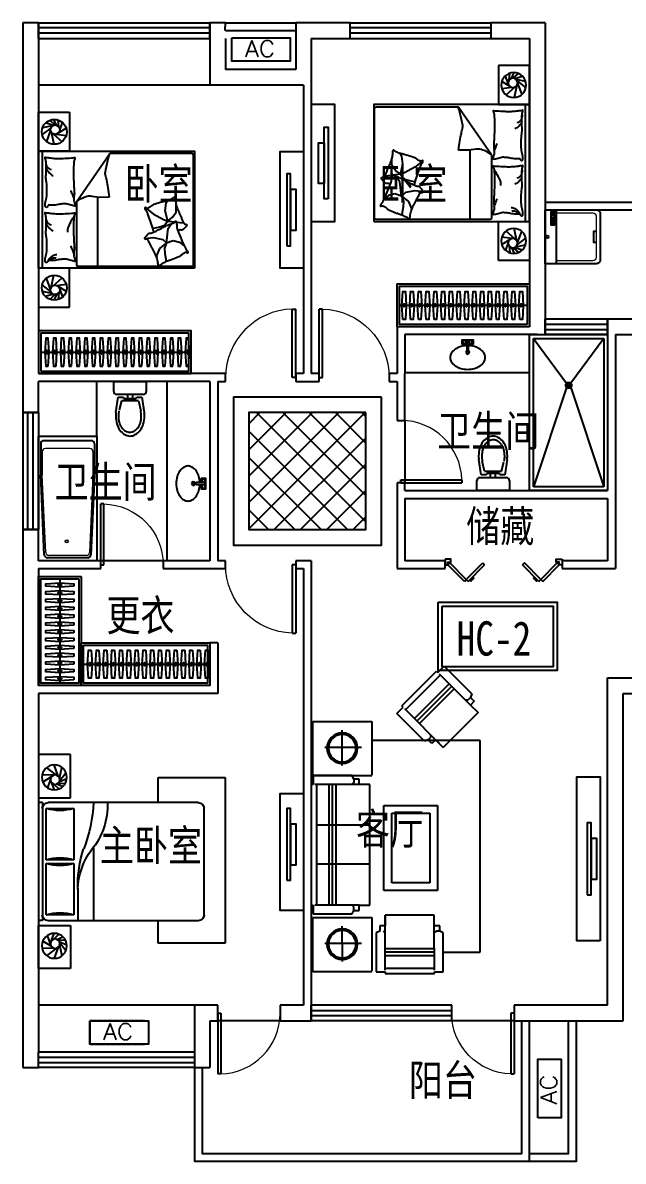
# Model space of a CAD drawing. Extents: x 4718159 to 4750259, y -1162956 to -1143856.
# Drawn here: x 4718159 to 4725859, y -1158456 to -1143856 of the extents above; entities that cross this region are included whole.
import ezdxf

# ---------------------------------------------------------------- set-up
doc = ezdxf.new("R2010")
doc.units = 0
doc.header["$MEASUREMENT"] = 0
doc.linetypes.add('DASH', pattern=[0.35, 0.25, -0.1])
doc.layers.get('0').update_dxf_attribs({"linetype": 'CONTINUOUS'})
for name, color, linetype in [('0-栏杆', 165, 'CONTINUOUS'), ('BALCONY', 153, 'CONTINUOUS'), ('BATH', 8, 'CONTINUOUS'), ('F', 8, 'CONTINUOUS'), ('FUR', 8, 'CONTINUOUS'), ('K_EQUIPMENT', 89, 'CONTINUOUS'), ('text', 75, 'CONTINUOUS'), ('TOTHER', 145, 'CONTINUOUS'), ('WALL', 2, 'CONTINUOUS'), ('wc', 8, 'CONTINUOUS'), ('WINDOW', 4, 'CONTINUOUS'), ('家具', 8, 'CONTINUOUS')]:
    doc.layers.add(name, color=color, linetype=linetype)
doc.layers.add('area', color=6, linetype='CONTINUOUS', plot=False)
doc.layers.get('area').off()
doc.styles.add('HZ', font='txt', dxfattribs={"bigfont": 'hztxt'})
doc.styles.add('黑体', font='simhei.ttf')

# ---------------------------------------------------------------- blocks, each defined once
blk = doc.blocks.new('A$C451C0F04')
at = {"layer": 'F'}
for p, q in [((462, 3942, 0), (108, 3588, 0)), ((542, 3862, 0), (462, 3942, 0)), ((526, 3846, 0), (124, 3444, 0)), ((956, 3384, 0), (510, 3830, 0)), ((558, 3878, 0), (542, 3862, 0)), ((1004, 3432, 0), (558, 3878, 0)), ((333, 3653, 0), (779, 3207, 0)), ((365, 3685, 0), (811, 3239, 0)), ((397, 3717, 0), (843, 3271, 0)), ((124, 3540, 0), (75, 3492, 0)), ((108, 3588, 0), (124, 3540, 0)), ((124, 3540, 0), (156, 3508, 0)), ((156, 3508, 0), (188, 3508, 0)), ((124, 3444, 0), (27, 3347, 0)), ((75, 3492, 0), (124, 3444, 0)), ((972, 3400, 0), (473, 2901, 0)), ((988, 3416, 0), (1004, 3432, 0)), ((1068, 3335, 0), (988, 3416, 0)), ((27, 3347, 0), (473, 2901, 0)), ((714, 2982, 0), (1068, 3335, 0)), ((2145, 3234, 0), (1391, 3234, 0)), ((1391, 3234, 0), (1391, 2546, 0)), ((2145, 2535, 0), (2145, 3234, 0)), ((1768, 2669, 0), (1768, 3121, 0)), ((0, 273, 0), (1, 2989, 0)), ((1, 2989, 0), (1391, 2988, 0)), ((473, 2901, 0), (569, 2998, 0)), ((569, 2998, 0), (618, 2949, 0)), ((618, 2949, 0), (666, 2998, 0)), ((634, 3030, 0), (634, 3062, 0)), ((666, 2998, 0), (634, 3030, 0)), ((666, 2998, 0), (714, 2982, 0)), ((1522, 2900, 0), (1993, 2900, 0)), ((1391, 2535, 0), (2145, 2535, 0)), ((1551, 2494, 0), (1619, 2494, 0)), ((1551, 2426, 0), (1551, 2494, 0)), ((1619, 2494, 0), (1642, 2540, 0)), ((1619, 2494, 0), (1619, 2449, 0)), ((1642, 2540, 0), (2142, 2539, 0)), ((2142, 2539, 0), (2142, 2426, 0)), ((1414, 2426, 0), (1551, 2426, 0)), ((1414, 879, 0), (1414, 2426, 0)), ((1551, 2426, 0), (1642, 2426, 0)), ((1619, 2449, 0), (1642, 2426, 0)), ((1642, 2426, 0), (2120, 2426, 0)), ((1846, 879, 0), (1847, 2426, 0)), ((1892, 879, 0), (1892, 2426, 0)), ((1937, 879, 0), (1938, 2426, 0)), ((2097, 2426, 0), (2097, 879, 0)), ((2142, 2426, 0), (2165, 2426, 0)), ((2165, 2426, 0), (2165, 879, 0)), ((546, 2157, 0), (545, 1064, 0)), ((1234, 2157, 0), (546, 2157, 0)), ((1134, 2057, 0), (646, 2057, 0)), ((646, 2057, 0), (646, 1164, 0)), ((1133, 1164, 0), (1134, 2057, 0)), ((1233, 1064, 0), (1234, 2157, 0)), ((1414, 1903, 0), (2097, 1902, 0)), ((1414, 1402, 0), (2097, 1402, 0)), ((545, 1064, 0), (1233, 1064, 0)), ((646, 1164, 0), (1133, 1164, 0)), ((1551, 879, 0), (1414, 879, 0)), ((1551, 811, 0), (1551, 879, 0)), ((1551, 879, 0), (1642, 879, 0)), ((1619, 856, 0), (1642, 879, 0)), ((1642, 879, 0), (2119, 879, 0)), ((2142, 879, 0), (2142, 765, 0)), ((2165, 879, 0), (2142, 879, 0)), ((588, 751, 0), (1218, 751, 0)), ((588, 614, 0), (588, 751, 0)), ((1218, 751, 0), (1218, 614, 0)), ((1218, 46, 0), (1218, 751, 0)), ((1619, 811, 0), (1551, 811, 0)), ((1619, 811, 0), (1619, 856, 0)), ((1642, 765, 0), (1619, 811, 0)), ((2142, 765, 0), (1642, 765, 0)), ((519, 614, 0), (588, 614, 0)), ((519, 546, 0), (519, 614, 0)), ((587, 46, 0), (588, 614, 0)), ((1218, 614, 0), (1286, 614, 0)), ((1286, 614, 0), (1286, 546, 0)), ((2144, 721, 0), (1391, 721, 0)), ((1391, 721, 0), (1391, 33, 0)), ((1767, 156, 0), (1768, 608, 0)), ((2144, 23, 0), (2144, 721, 0)), ((474, 523, 0), (519, 546, 0)), ((474, 23, 0), (474, 523, 0)), ((519, 546, 0), (565, 546, 0)), ((565, 546, 0), (588, 523, 0)), ((1243, 546, 0), (1220, 523, 0)), ((1286, 546, 0), (1332, 523, 0)), ((1332, 523, 0), (1332, 23, 0)), ((588, 319, 0), (1218, 319, 0)), ((1521, 388, 0), (1992, 388, 0)), ((474, 273, 0), (0, 273, 0)), ((588, 273, 0), (1218, 273, 0)), ((588, 228, 0), (1218, 228, 0)), ((587, 23, 0), (474, 23, 0)), ((587, 0, 0), (587, 23, 0)), ((1218, 0, 0), (587, 0, 0)), ((1218, 68, 0), (587, 68, 0)), ((1218, 23, 0), (1218, 0, 0)), ((1332, 23, 0), (1218, 23, 0)), ((1391, 23, 0), (2144, 23, 0))]:
    blk.add_line(p, q, dxfattribs=at)
for centre, radius in [((1768, 2890, 0), 196), ((1768, 2890, 0), 176), ((1768, 377, 0), 196), ((1768, 377, 0), 176)]:
    blk.add_circle(centre, radius, dxfattribs=at)
blk = doc.blocks.new('A$C0A1D271E')
at = {"layer": '家具', "color": 252}
for p, q in [((56, 202), (27, 398)), ((100, 250), (71, 377)), ((316, 250), (348, 364)), ((389, 400), (359, 202)), ((40, 168), (378, 168)), ((123, 202), (56, 202)), ((100, 250), (316, 250)), ((128, 220), (123, 202)), ((290, 220), (128, 220)), ((175, 168), (175, 220)), ((242, 168), (242, 220)), ((297, 202), (290, 220)), ((359, 202), (297, 202)), ((0, 0), (0, 128)), ((418, 0), (0, 0)), ((418, 128), (418, 0))]:
    blk.add_line(p, q, dxfattribs=at)
for centre, radius, start, end in [((293, 469), 266, 143.8717, 163.0538), ((287, 464), 221, 144.9339, 163.7883), ((241, 507), 201, 119.5446, 143.8717), ((241, 497), 164, 120.5452, 144.9339), ((208, 565), 135, 89.7075, 119.5446), ((211, 547), 105, 90, 120.5452), ((208, 565), 135, 59.8705, 89.7075), ((211, 547), 105, 59.4548, 90), ((181, 497), 164, 35.0661, 59.4548), ((175, 508), 201, 35.5434, 59.8705), ((134, 464), 221, 16.2117, 35.0661), ((123, 470), 266, 16.3613, 35.5434), ((375, 444), 352, 163.0538, 179.7075), ((375, 444), 352, 179.7075, 187.4876), ((362, 443), 298, 163.7883, 180), ((362, 443), 298, 180, 192.7964), ((60, 443), 298, 0, 16.2117), ((60, 443), 298, 347.2036, 0), ((40, 446), 352, 359.7075, 16.3613), ((40, 446), 352, 352.2311, 359.7075), ((40, 128), 40, 90, 180), ((378, 128), 40, 0, 90)]:
    blk.add_arc(centre, radius, start, end, dxfattribs=at)
blk = doc.blocks.new('A$C79890BC7')
at = {"color": 252}
for points in [[(2140, 718159), (2091, 718159), (2091, 719080), (2140, 719080)], [(2091, 718359), (2018, 718359), (2018, 718880), (2091, 718880)]]:
    blk.add_lwpolyline(points, close=True, dxfattribs=at)
blk = doc.blocks.new('A$C6AB5504A')
at = {"layer": 'F'}
for p, q in [((1985, 2744), (2397, 2744)), ((1985, 2191), (1985, 2744)), ((2397, 2744), (2397, 2191)), ((2124, 2411), (2044, 2511)), ((2126, 2439), (2095, 2579)), ((2142, 2467), (2193, 2612)), ((2163, 2480), (2291, 2578)), ((2198, 2481), (2349, 2484)), ((862, 2449), (0, 2449)), ((0, 2449), (0, 325)), ((862, 2129), (862, 2449)), ((2130, 2396), (2033, 2436)), ((2143, 2379), (2052, 2375)), ((2159, 2368), (2084, 2334)), ((2198, 2365), (2133, 2304)), ((2233, 2390), (2196, 2292)), ((2232, 2458), (2340, 2390)), ((2243, 2428), (2281, 2319)), ((2397, 2191), (1985, 2191)), ((273, 690), (273, 2053)), ((348, 2129), (2271, 2129)), ((2296, 2053), (1943, 2053)), ((1943, 2053), (1943, 1397)), ((2296, 1397), (2296, 2053)), ((2346, 2129), (2397, 2129)), ((2346, 2129), (2346, 615)), ((2397, 2129), (2397, 615)), ((1690, 1549), (1690, 615)), ((1943, 1397), (2296, 1397)), ((2296, 1347), (1943, 1347)), ((1943, 1347), (1943, 690)), ((2296, 690), (2296, 1347)), ((1892, 1031), (1892, 615)), ((2271, 615), (348, 615)), ((862, 325), (862, 615)), ((1943, 690), (2296, 690)), ((2346, 615), (2397, 615)), ((2397, 553), (1985, 553)), ((1985, 553), (1985, 0)), ((2198, 378), (2133, 440)), ((2233, 354), (2196, 452)), ((2397, 0), (2397, 553)), ((0, 325), (862, 325)), ((2130, 348), (2033, 307)), ((2124, 333), (2044, 232)), ((2143, 365), (2052, 368)), ((2159, 375), (2084, 409)), ((2126, 305), (2095, 165)), ((2232, 286), (2340, 354)), ((2243, 316), (2281, 425)), ((2142, 276), (2193, 132)), ((2163, 264), (2291, 166)), ((2198, 262), (2349, 259)), ((1985, 0), (2397, 0))]:
    blk.add_line(p, q, dxfattribs=at)
for centre, radius in [((2192, 2452), 160), ((2183, 2423), 60), ((2192, 292), 160), ((2183, 320), 60)]:
    blk.add_circle(centre, radius, dxfattribs=at)
for centre, radius, start, end in [((348, 2053), 75.7, 90, 180), ((2403, 2091), 892, 177.5673, 219.5461), ((3545, 2214), 1857, 182.616, 201.4069), ((2119, 2659), 631, 253.7398, 286.2602), ((2271, 2053), 75.7, 0, 90), ((965, 977), 928, 2.5398, 36.0403), ((309, 1052), 1584, 359.2582, 17.8034), ((2119, 791), 631, 73.7398, 106.2602), ((2119, 1952), 631, 253.7398, 286.2602), ((348, 690), 75.7, 180, 270), ((2119, 85), 631, 73.7398, 106.2602), ((2271, 690), 75.7, 270, 0)]:
    blk.add_arc(centre, radius, start, end, dxfattribs=at)
blk = doc.blocks.new('*U28')
blk.add_line((-970, -275), (620, -275))
for points in [[(-1000, 0), (650, 0), (650, -550), (-1000, -550)], [(-970, -30), (620, -30), (620, -520), (-970, -520)]]:
    blk.add_lwpolyline(points, close=True)
at = {"elevation": 0}
for points in [[(-874, -95), (-862, -275), (-874, -455), (-906, -455), (-918, -275), (-906, -95)], [(-774, -95), (-762, -275), (-774, -455), (-806, -455), (-818, -275), (-806, -95)], [(-674, -95), (-662, -275), (-674, -455), (-706, -455), (-718, -275), (-706, -95)], [(-574, -95), (-562, -275), (-574, -455), (-606, -455), (-618, -275), (-606, -95)], [(-474, -95), (-462, -275), (-474, -455), (-506, -455), (-518, -275), (-506, -95)], [(-374, -95), (-362, -275), (-374, -455), (-406, -455), (-418, -275), (-406, -95)], [(-274, -95), (-262, -275), (-274, -455), (-306, -455), (-318, -275), (-306, -95)], [(-174, -95), (-162, -275), (-174, -455), (-206, -455), (-218, -275), (-206, -95)], [(-74, -95), (-62, -275), (-74, -455), (-106, -455), (-118, -275), (-106, -95)], [(26, -95), (38, -275), (26, -455), (-6, -455), (-18, -275), (-6, -95)], [(126, -95), (138, -275), (126, -455), (94, -455), (82, -275), (94, -95)], [(226, -95), (238, -275), (226, -455), (194, -455), (182, -275), (194, -95)], [(326, -95), (338, -275), (326, -455), (294, -455), (282, -275), (294, -95)], [(426, -95), (438, -275), (426, -455), (394, -455), (382, -275), (394, -95)], [(526, -95), (538, -275), (526, -455), (494, -455), (482, -275), (494, -95)], [(626, -95), (638, -275), (626, -455), (594, -455), (582, -275), (594, -95)]]:
    blk.add_lwpolyline(points, close=True, dxfattribs=at)
at = {"ltscale": 15, "elevation": 0}
for points in [[(-894, -255), (-886, -255), (-886, -295), (-894, -295)], [(-794, -255), (-786, -255), (-786, -295), (-794, -295)], [(-694, -255), (-686, -255), (-686, -295), (-694, -295)], [(-594, -255), (-586, -255), (-586, -295), (-594, -295)], [(-494, -255), (-486, -255), (-486, -295), (-494, -295)], [(-394, -255), (-386, -255), (-386, -295), (-394, -295)], [(-294, -255), (-286, -255), (-286, -295), (-294, -295)], [(-194, -255), (-186, -255), (-186, -295), (-194, -295)], [(-94, -255), (-86, -255), (-86, -295), (-94, -295)], [(6, -255), (14, -255), (14, -295), (6, -295)], [(106, -255), (114, -255), (114, -295), (106, -295)], [(206, -255), (214, -255), (214, -295), (206, -295)], [(306, -255), (314, -255), (314, -295), (306, -295)], [(406, -255), (414, -255), (414, -295), (406, -295)], [(506, -255), (514, -255), (514, -295), (506, -295)], [(606, -255), (614, -255), (614, -295), (606, -295)]]:
    blk.add_lwpolyline(points, close=True, dxfattribs=at)
blk = doc.blocks.new('*U29')
blk.add_line((-970, -275), (370, -275))
for points in [[(-1000, 0), (400, 0), (400, -550), (-1000, -550)], [(-970, -30), (370, -30), (370, -520), (-970, -520)]]:
    blk.add_lwpolyline(points, close=True)
at = {"elevation": 0}
for points in [[(-874, -95), (-862, -275), (-874, -455), (-906, -455), (-918, -275), (-906, -95)], [(-774, -95), (-762, -275), (-774, -455), (-806, -455), (-818, -275), (-806, -95)], [(-674, -95), (-662, -275), (-674, -455), (-706, -455), (-718, -275), (-706, -95)], [(-574, -95), (-562, -275), (-574, -455), (-606, -455), (-618, -275), (-606, -95)], [(-474, -95), (-462, -275), (-474, -455), (-506, -455), (-518, -275), (-506, -95)], [(-374, -95), (-362, -275), (-374, -455), (-406, -455), (-418, -275), (-406, -95)], [(-274, -95), (-262, -275), (-274, -455), (-306, -455), (-318, -275), (-306, -95)], [(-174, -95), (-162, -275), (-174, -455), (-206, -455), (-218, -275), (-206, -95)], [(-74, -95), (-62, -275), (-74, -455), (-106, -455), (-118, -275), (-106, -95)], [(26, -95), (38, -275), (26, -455), (-6, -455), (-18, -275), (-6, -95)], [(126, -95), (138, -275), (126, -455), (94, -455), (82, -275), (94, -95)], [(226, -95), (238, -275), (226, -455), (194, -455), (182, -275), (194, -95)], [(326, -95), (338, -275), (326, -455), (294, -455), (282, -275), (294, -95)]]:
    blk.add_lwpolyline(points, close=True, dxfattribs=at)
at = {"ltscale": 15, "elevation": 0}
for points in [[(-894, -255), (-886, -255), (-886, -295), (-894, -295)], [(-794, -255), (-786, -255), (-786, -295), (-794, -295)], [(-694, -255), (-686, -255), (-686, -295), (-694, -295)], [(-594, -255), (-586, -255), (-586, -295), (-594, -295)], [(-494, -255), (-486, -255), (-486, -295), (-494, -295)], [(-394, -255), (-386, -255), (-386, -295), (-394, -295)], [(-294, -255), (-286, -255), (-286, -295), (-294, -295)], [(-194, -255), (-186, -255), (-186, -295), (-194, -295)], [(-94, -255), (-86, -255), (-86, -295), (-94, -295)], [(6, -255), (14, -255), (14, -295), (6, -295)], [(106, -255), (114, -255), (114, -295), (106, -295)], [(206, -255), (214, -255), (214, -295), (206, -295)], [(306, -255), (314, -255), (314, -295), (306, -295)]]:
    blk.add_lwpolyline(points, close=True, dxfattribs=at)
blk = doc.blocks.new('A$C6BB233E2')
at = {"layer": 'TOTHER', "color": 252}
blk.add_lwpolyline([(237, 304, -0.059092), (314, 292, -0.080492), (384, 259, -0.107066), (434, 207, -0.138385), (450, 152, -0.138385), (434, 97, -0.107066), (384, 45, -0.080492), (314, 12, -0.068315), (225, 0, -0.068315), (136, 12, -0.080492), (66, 45, -0.107066), (15, 97, -0.138385), (0, 152, -0.138385), (15, 207, -0.107066), (66, 259, -0.080492), (136, 292, -0.059092), (213, 304, -0.059092)], format="xyb", dxfattribs=at)
blk.add_lwpolyline([(237, 323), (295, 323), (295, 378), (154, 378), (154, 323), (213, 323)], dxfattribs=at)
blk.add_lwpolyline([(237, 356), (237, 265, -0.075451), (236, 259, -0.085787), (234, 254, -0.106069), (229, 250, -0.126813), (225, 249, -0.126813), (220, 250, -0.106069), (216, 254, -0.085787), (214, 259, -0.075451), (213, 265), (213, 356, -0.075451), (214, 363, -0.085787), (216, 368, -0.106069), (220, 371, -0.126813), (225, 373, -0.126813), (229, 371, -0.106069), (234, 368, -0.085787), (236, 363, -0.075451)], format="xyb", close=True, dxfattribs=at)
for centre, radius in [((187, 351), 21.7), ((263, 351), 21.7), ((225, 220), 23.7), ((225, 220), 16)]:
    blk.add_circle(centre, radius, dxfattribs=at)
blk = doc.blocks.new('66666')
at = {"layer": 'FUR'}
for p, q in [((-313037, -721735), (-313037, -721235)), ((-313037, -721235), (-312637, -721235)), ((-312637, -721235), (-312637, -721735)), ((-312845, -721403), (-312945, -721372)), ((-312824, -721398), (-312892, -721337)), ((-312805, -721400), (-312840, -721326)), ((-312773, -721423), (-312783, -721334)), ((-312762, -721465), (-312727, -721366)), ((-312875, -721433), (-312989, -721521)), ((-312859, -721411), (-312985, -721436)), ((-312881, -721465), (-312935, -721609)), ((-312874, -721488), (-312838, -721646)), ((-312847, -721512), (-312734, -721612)), ((-312807, -721516), (-312680, -721533)), ((-312779, -721500), (-312679, -721441)), ((-312637, -721735), (-313037, -721735)), ((-312985, -723235), (-312985, -721735)), ((-312548, -722382), (-312121, -721764)), ((-311069, -721764), (-312121, -721764)), ((-311049, -723190), (-311049, -721784)), ((-312548, -722382), (-312548, -723190)), ((-312276, -723190), (-312276, -722320)), ((-311410, -722501), (-311397, -722399)), ((-311397, -722399), (-311377, -722363)), ((-311669, -722458), (-311565, -722537)), ((-311565, -722537), (-311434, -722612)), ((-311379, -722630), (-311410, -722501)), ((-311316, -722581), (-311268, -722515)), ((-311268, -722515), (-311268, -722422)), ((-311420, -722687), (-311478, -722707)), ((-311434, -722612), (-311379, -722630)), ((-311379, -722630), (-311420, -722687)), ((-311379, -722630), (-311316, -722581)), ((-311379, -722630), (-311285, -722642)), ((-311373, -722725), (-311337, -722676)), ((-311337, -722676), (-311328, -722663)), ((-311270, -722644), (-311175, -722655)), ((-311669, -722854), (-311566, -722841)), ((-311478, -722707), (-311567, -722727)), ((-311566, -722841), (-311443, -722866)), ((-311392, -722911), (-311373, -722725)), ((-311485, -722980), (-311523, -723075)), ((-311392, -722911), (-311485, -722980)), ((-311443, -722866), (-311392, -722911)), ((-311392, -722911), (-311419, -722978)), ((-311419, -722978), (-311416, -723047)), ((-311392, -722911), (-311309, -722880)), ((-311309, -722880), (-311227, -722901)), ((-311227, -722901), (-311164, -722954)), ((-311523, -723075), (-311519, -723099)), ((-311416, -723047), (-311399, -723145)), ((-312638, -723235), (-313037, -723235)), ((-312637, -723235), (-313037, -723235)), ((-313037, -723235), (-313037, -723735)), ((-312637, -723735), (-312637, -723235)), ((-312528, -723210), (-311069, -723210)), ((-311399, -723145), (-311392, -723148)), ((-312881, -723505), (-312935, -723362)), ((-312874, -723483), (-312838, -723325)), ((-312847, -723459), (-312734, -723359)), ((-312875, -723537), (-312989, -723450)), ((-312859, -723560), (-312985, -723535)), ((-312845, -723568), (-312945, -723599)), ((-312824, -723573), (-312892, -723634)), ((-312805, -723570), (-312840, -723645)), ((-312807, -723455), (-312680, -723438)), ((-312773, -723548), (-312783, -723637)), ((-312779, -723471), (-312679, -723530)), ((-312762, -723506), (-312727, -723605)), ((-313037, -723735), (-312637, -723735))]:
    blk.add_line(p, q, dxfattribs=at)
blk.add_lwpolyline([(-311037, -723235), (-313037, -723235), (-313037, -721735), (-311037, -721735)], close=True, dxfattribs=at)
for points in [[(-312910, -722425, -0.263368), (-312929, -722453, -0.494818), (-312948, -722444, -0.049225), (-312949, -722426, -0.036831), (-312948, -722403, -0.031893), (-312940, -722365, 0.035782), (-312933, -722331, 0.032941), (-312927, -722241, 0.026564), (-312933, -722130, 0.017905), (-312938, -722092, -0.033397), (-312940, -722072, -0.03204), (-312939, -722035, 0.018442), (-312936, -721971, 0.010837), (-312937, -721906, 0.014624), (-312940, -721858, 0.111249), (-312947, -721836, -0.153708), (-312951, -721819, -0.076444), (-312950, -721811, -0.215512), (-312948, -721809, -0.585858), (-312945, -721812, 0.363489), (-312942, -721817, 0.191716), (-312931, -721817, -0.129675), (-312914, -721815, -0.01735), (-312897, -721818, 0.019326), (-312882, -721821, 0.018818), (-312814, -721827, 0.021828), (-312754, -721828, 0.006204), (-312721, -721827, 0.001963), (-312614, -721821, 0.028341), (-312578, -721816, -0.117014), (-312569, -721817, -0.36606), (-312568, -721818, -0.03973), (-312570, -721832, -0.048309), (-312576, -721846, 0.062981), (-312580, -721856, 0.04058), (-312583, -721880, 0.014345), (-312585, -721946, 0.005484), (-312585, -722072, 0.007153), (-312582, -722168, 0.008762), (-312579, -722211, -0.008153), (-312576, -722256, -0.06251), (-312581, -722313, 0.078669), (-312583, -722359, 0.047825), (-312578, -722381, -0.034494), (-312570, -722412, -0.023571), (-312567, -722437, -0.510228), (-312569, -722438), (-312599, -722431), (-312681, -722410, 0.073041), (-312701, -722408, 0.023305), (-312762, -722414, 0.018299), (-312785, -722418, -0.01097), (-312823, -722425, -0.042281), (-312857, -722428, -0.027201), (-312910, -722425)], [(-312125, -722321, 0.007867), (-312143, -722204, 0.009508), (-312161, -722107, 0.006616), (-312175, -722042, -0.023828), (-312179, -722024, -0.080713), (-312178, -722005, -0.009591), (-312146, -721853, -0.013133), (-312138, -721819, -0.007859), (-312121, -721764)], [(-312942, -721869, 0.088153), (-312938, -721904, 0.088153), (-312923, -721935, 0.077547), (-312902, -721957, 0.077547), (-312874, -721971)], [(-312936, -721951, 0.027842), (-312926, -721975, 0.048685), (-312918, -721988, 0.023666), (-312893, -722016, 0.031223), (-312873, -722035, 0.046801), (-312865, -722040, 0.023191), (-312848, -722048)], [(-312583, -722335, 0.009729), (-312592, -722308, 0.009729), (-312602, -722281, 0.007971), (-312611, -722259, 0.007971), (-312621, -722237)], [(-312548, -722382, -0.085272), (-312438, -722319, -0.124044), (-312351, -722309), (-312255, -722323), (-312125, -722321)], [(-311556, -722772, 0.025626), (-311559, -722760, 0.0108), (-311601, -722631, 0.00456), (-311632, -722543, 0.01125), (-311646, -722508, 0.069394), (-311657, -722489, -0.079756), (-311666, -722473, -0.106399), (-311669, -722458, -0.328642), (-311665, -722454, -0.299547), (-311659, -722456, 0.189917), (-311650, -722462, 0.033518), (-311640, -722463, 0.075627), (-311635, -722462, 0.053489), (-311627, -722459, 0.017838), (-311605, -722447, 0.038394), (-311581, -722430, -0.059529), (-311565, -722420, -0.035943), (-311539, -722409, -0.011245), (-311452, -722384, -0.006203), (-311413, -722373, 0.010783), (-311390, -722367, 0.019485), (-311377, -722363, 0.005062), (-311326, -722343, 0.101392), (-311301, -722326, -0.223768), (-311288, -722321, -0.25558), (-311283, -722325, -0.081563), (-311278, -722340, -0.071805), (-311278, -722357, 0.069985), (-311278, -722375, 0.03546), (-311265, -722434, 0.029432), (-311240, -722503, 0.001554), (-311226, -722537, -0.00152), (-311211, -722571, -0.004735), (-311196, -722606, 0.00382), (-311178, -722650, 0.296001), (-311146, -722672, -0.649774), (-311137, -722693, -0.02319), (-311142, -722698, 0.0288), (-311145, -722701, 0.005727), (-311151, -722708, -0.004358), (-311159, -722717, -0.027528), (-311176, -722734, -0.046214), (-311187, -722742, -0.194121), (-311204, -722745, 0.133719), (-311228, -722746, 0.005779), (-311250, -722754, 0.008882)], [(-312910, -723134, -0.263368), (-312929, -723162, -0.494818), (-312948, -723153, -0.049225), (-312949, -723136, -0.036831), (-312948, -723112, -0.031893), (-312940, -723074, 0.035782), (-312933, -723040, 0.032941), (-312927, -722950, 0.026564), (-312933, -722839, 0.017905), (-312938, -722802, -0.033397), (-312940, -722781, -0.03204), (-312939, -722744, 0.018442), (-312936, -722680, 0.010837), (-312937, -722615, 0.014624), (-312940, -722567, 0.111249), (-312947, -722545, -0.153708), (-312951, -722528, -0.076444), (-312950, -722520, -0.215512), (-312948, -722519, -0.585858), (-312945, -722521, 0.363489), (-312942, -722526, 0.191716), (-312931, -722526, -0.129675), (-312914, -722524, -0.01735), (-312897, -722527, 0.019326), (-312882, -722530, 0.018818), (-312814, -722536, 0.021828), (-312754, -722537, 0.006204), (-312721, -722536, 0.001963), (-312614, -722530, 0.028341), (-312578, -722526, -0.117014), (-312569, -722526, -0.36606), (-312568, -722527, -0.03973), (-312570, -722541, -0.048309), (-312576, -722555, 0.062981), (-312580, -722565, 0.04058), (-312583, -722589, 0.014345), (-312585, -722656, 0.005484), (-312585, -722781, 0.007153), (-312582, -722877, 0.008762), (-312579, -722920, -0.008153), (-312576, -722965, -0.06251), (-312581, -723023, 0.078669), (-312583, -723068, 0.047825), (-312578, -723091, -0.034494), (-312570, -723121, -0.023571), (-312567, -723147, -0.510228), (-312569, -723148), (-312599, -723140), (-312681, -723119, 0.073041), (-312701, -723118, 0.023305), (-312762, -723123, 0.018299), (-312785, -723127, -0.01097), (-312823, -723135, -0.042281), (-312857, -723138, -0.027201), (-312910, -723135)], [(-312942, -722579, 0.088153), (-312938, -722613, 0.088153), (-312923, -722644, 0.077547), (-312902, -722666, 0.077547), (-312874, -722680)], [(-312936, -722661, 0.027842), (-312926, -722684, 0.048685), (-312918, -722697, 0.023666), (-312893, -722725, 0.031223), (-312873, -722744, 0.046801), (-312865, -722749, 0.023191), (-312848, -722757)], [(-312582, -722575, 0.016108), (-312608, -722614, 0.024599), (-312623, -722641, 0.009477), (-312646, -722690, 0.015937), (-312659, -722719, 0.072521), (-312662, -722736, 0.033339), (-312662, -722772)], [(-312583, -723044, 0.009729), (-312592, -723017, 0.009729), (-312602, -722990, 0.007971), (-312611, -722968, 0.007971), (-312621, -722947)], [(-312910, -723135, -0.077379), (-312885, -723100, -0.077379), (-312850, -723074, -0.047525), (-312825, -723064, -0.047525), (-312799, -723059)], [(-312894, -723136, -0.05369), (-312881, -723122, -0.070312), (-312869, -723114, -0.015448), (-312860, -723110, -0.013244), (-312850, -723106, -0.082127), (-312832, -723103, -0.064164), (-312809, -723106)]]:
    blk.add_lwpolyline(points, format="xyb", dxfattribs=at)
blk.add_lwpolyline([(-311454, -723177, 0.101392), (-311478, -723196, -0.223768), (-311491, -723202, -0.25558), (-311496, -723199, -0.081563), (-311502, -723184, -0.071805), (-311503, -723167, 0.069985), (-311505, -723149, 0.03546), (-311522, -723091, 0.029432), (-311552, -723024, 0.001554), (-311569, -722992, -0.00152), (-311586, -722959, -0.004735), (-311604, -722925, 0.00382), (-311625, -722883, 0.296001), (-311659, -722863, -0.649774), (-311669, -722843, -0.02319), (-311665, -722838, 0.0288), (-311662, -722834, 0.005727), (-311657, -722827, -0.004358), (-311650, -722818, -0.027528), (-311634, -722799, -0.046214), (-311623, -722790, -0.194121), (-311607, -722786, 0.133719), (-311583, -722783, 0.011505), (-311541, -722764, 0.008882), (-311487, -722738, 0.012426), (-311419, -722701, -0.033612), (-311393, -722688), (-311336, -722665), (-311293, -722647, 0.224341), (-311280, -722633, -0.722772), (-311271, -722633, -0.103513), (-311270, -722636, 0.053465), (-311270, -722644, 0.030109), (-311265, -722667, -0.031436), (-311261, -722689, -0.05324), (-311261, -722704, 0.05518), (-311260, -722719, 0.056271), (-311254, -722744, 0.0108), (-311202, -722870, 0.00456), (-311164, -722954, 0.01125), (-311148, -722988, 0.069394), (-311135, -723006, -0.079756), (-311125, -723022, -0.106399), (-311121, -723037, -0.328642), (-311125, -723041, -0.299547), (-311131, -723039, 0.189917), (-311140, -723034, 0.033518), (-311151, -723034, 0.075627), (-311155, -723035, 0.053489), (-311163, -723038, 0.017838), (-311184, -723052, 0.038394), (-311207, -723071, -0.059529), (-311222, -723083, -0.035943), (-311247, -723095, -0.011245), (-311331, -723127, -0.006203), (-311370, -723141, 0.010783), (-311392, -723148, 0.019485), (-311405, -723154, 0.005062)], format="xyb", close=True, dxfattribs=at)
for centre, radius in [((-312833, -721486), 160), ((-312822, -721458), 60), ((-312833, -723485), 160), ((-312822, -723513), 60)]:
    blk.add_circle(centre, radius, dxfattribs=at)
for centre, start, end in [((-311069, -721784), 0, 90), ((-312528, -723190), 180, 270), ((-312296, -723190), 270, 0), ((-311069, -723190), 270, 0)]:
    blk.add_arc(centre, 20, start, end, dxfattribs=at)
at = {"layer": 'FUR', "oblique": -180, "text_generation_flag": 4, "width": 0.8, "flags": 9}
for tag, p in [('XSIZE', (-312833, -721486)), ('YSIZE', (-312833, -721486)), ('XSIZE', (-312833, -723485)), ('YSIZE', (-312833, -723485))]:
    blk.add_attdef(tag, p, '', height=0.5, rotation=180, dxfattribs=at)
blk = doc.blocks.new('*U30')
blk.add_line((-970, -275), (670, -275))
for points in [[(-1000, 0), (700, 0), (700, -550), (-1000, -550)], [(-970, -30), (670, -30), (670, -520), (-970, -520)]]:
    blk.add_lwpolyline(points, close=True)
at = {"elevation": 0}
for points in [[(-874, -95), (-862, -275), (-874, -455), (-906, -455), (-918, -275), (-906, -95)], [(-774, -95), (-762, -275), (-774, -455), (-806, -455), (-818, -275), (-806, -95)], [(-674, -95), (-662, -275), (-674, -455), (-706, -455), (-718, -275), (-706, -95)], [(-574, -95), (-562, -275), (-574, -455), (-606, -455), (-618, -275), (-606, -95)], [(-474, -95), (-462, -275), (-474, -455), (-506, -455), (-518, -275), (-506, -95)], [(-374, -95), (-362, -275), (-374, -455), (-406, -455), (-418, -275), (-406, -95)], [(-274, -95), (-262, -275), (-274, -455), (-306, -455), (-318, -275), (-306, -95)], [(-174, -95), (-162, -275), (-174, -455), (-206, -455), (-218, -275), (-206, -95)], [(-74, -95), (-62, -275), (-74, -455), (-106, -455), (-118, -275), (-106, -95)], [(26, -95), (38, -275), (26, -455), (-6, -455), (-18, -275), (-6, -95)], [(126, -95), (138, -275), (126, -455), (94, -455), (82, -275), (94, -95)], [(226, -95), (238, -275), (226, -455), (194, -455), (182, -275), (194, -95)], [(326, -95), (338, -275), (326, -455), (294, -455), (282, -275), (294, -95)], [(426, -95), (438, -275), (426, -455), (394, -455), (382, -275), (394, -95)], [(526, -95), (538, -275), (526, -455), (494, -455), (482, -275), (494, -95)], [(626, -95), (638, -275), (626, -455), (594, -455), (582, -275), (594, -95)]]:
    blk.add_lwpolyline(points, close=True, dxfattribs=at)
at = {"ltscale": 15, "elevation": 0}
for points in [[(-894, -255), (-886, -255), (-886, -295), (-894, -295)], [(-794, -255), (-786, -255), (-786, -295), (-794, -295)], [(-694, -255), (-686, -255), (-686, -295), (-694, -295)], [(-594, -255), (-586, -255), (-586, -295), (-594, -295)], [(-494, -255), (-486, -255), (-486, -295), (-494, -295)], [(-394, -255), (-386, -255), (-386, -295), (-394, -295)], [(-294, -255), (-286, -255), (-286, -295), (-294, -295)], [(-194, -255), (-186, -255), (-186, -295), (-194, -295)], [(-94, -255), (-86, -255), (-86, -295), (-94, -295)], [(6, -255), (14, -255), (14, -295), (6, -295)], [(106, -255), (114, -255), (114, -295), (106, -295)], [(206, -255), (214, -255), (214, -295), (206, -295)], [(306, -255), (314, -255), (314, -295), (306, -295)], [(406, -255), (414, -255), (414, -295), (406, -295)], [(506, -255), (514, -255), (514, -295), (506, -295)], [(606, -255), (614, -255), (614, -295), (606, -295)]]:
    blk.add_lwpolyline(points, close=True, dxfattribs=at)
blk = doc.blocks.new('*U31')
blk.add_line((-970, -275), (931, -275))
for points in [[(-1000, 0), (961, 0), (961, -550), (-1000, -550)], [(-970, -30), (931, -30), (931, -520), (-970, -520)]]:
    blk.add_lwpolyline(points, close=True)
at = {"elevation": 0}
for points in [[(-874, -95), (-862, -275), (-874, -455), (-906, -455), (-918, -275), (-906, -95)], [(-774, -95), (-762, -275), (-774, -455), (-806, -455), (-818, -275), (-806, -95)], [(-674, -95), (-662, -275), (-674, -455), (-706, -455), (-718, -275), (-706, -95)], [(-574, -95), (-562, -275), (-574, -455), (-606, -455), (-618, -275), (-606, -95)], [(-474, -95), (-462, -275), (-474, -455), (-506, -455), (-518, -275), (-506, -95)], [(-374, -95), (-362, -275), (-374, -455), (-406, -455), (-418, -275), (-406, -95)], [(-274, -95), (-262, -275), (-274, -455), (-306, -455), (-318, -275), (-306, -95)], [(-174, -95), (-162, -275), (-174, -455), (-206, -455), (-218, -275), (-206, -95)], [(-74, -95), (-62, -275), (-74, -455), (-106, -455), (-118, -275), (-106, -95)], [(26, -95), (38, -275), (26, -455), (-6, -455), (-18, -275), (-6, -95)], [(126, -95), (138, -275), (126, -455), (94, -455), (82, -275), (94, -95)], [(226, -95), (238, -275), (226, -455), (194, -455), (182, -275), (194, -95)], [(326, -95), (338, -275), (326, -455), (294, -455), (282, -275), (294, -95)], [(426, -95), (438, -275), (426, -455), (394, -455), (382, -275), (394, -95)], [(526, -95), (538, -275), (526, -455), (494, -455), (482, -275), (494, -95)], [(626, -95), (638, -275), (626, -455), (594, -455), (582, -275), (594, -95)], [(726, -95), (738, -275), (726, -455), (694, -455), (682, -275), (694, -95)], [(826, -95), (838, -275), (826, -455), (794, -455), (782, -275), (794, -95)], [(926, -95), (938, -275), (926, -455), (894, -455), (882, -275), (894, -95)]]:
    blk.add_lwpolyline(points, close=True, dxfattribs=at)
at = {"ltscale": 15, "elevation": 0}
for points in [[(-894, -255), (-886, -255), (-886, -295), (-894, -295)], [(-794, -255), (-786, -255), (-786, -295), (-794, -295)], [(-694, -255), (-686, -255), (-686, -295), (-694, -295)], [(-594, -255), (-586, -255), (-586, -295), (-594, -295)], [(-494, -255), (-486, -255), (-486, -295), (-494, -295)], [(-394, -255), (-386, -255), (-386, -295), (-394, -295)], [(-294, -255), (-286, -255), (-286, -295), (-294, -295)], [(-194, -255), (-186, -255), (-186, -295), (-194, -295)], [(-94, -255), (-86, -255), (-86, -295), (-94, -295)], [(6, -255), (14, -255), (14, -295), (6, -295)], [(106, -255), (114, -255), (114, -295), (106, -295)], [(206, -255), (214, -255), (214, -295), (206, -295)], [(306, -255), (314, -255), (314, -295), (306, -295)], [(406, -255), (414, -255), (414, -295), (406, -295)], [(506, -255), (514, -255), (514, -295), (506, -295)], [(606, -255), (614, -255), (614, -295), (606, -295)], [(706, -255), (714, -255), (714, -295), (706, -295)], [(806, -255), (814, -255), (814, -295), (806, -295)], [(906, -255), (914, -255), (914, -295), (906, -295)]]:
    blk.add_lwpolyline(points, close=True, dxfattribs=at)
blk = doc.blocks.new('$plan$00001623')
at = {"layer": 'FUR', "linetype": 'Continuous'}
blk.add_line((-341, -145), (342, -145), dxfattribs=at)
at = {"layer": 'FUR'}
blk.add_lwpolyline([(295, -706), (-295, -706, -0.414214), (-345, -656), (-345, 0), (345, 0), (345, -656, -0.414214)], format="xyb", close=True, dxfattribs=at)
at = {"layer": 'FUR', "lineweight": 13}
blk.add_lwpolyline([(307, -145), (307, -611, -0.414214), (267, -651), (-267, -651, -0.414214), (-307, -611), (-307, -145)], format="xyb", dxfattribs=at)
at = {"layer": 'FUR'}
for points in [[(323, -72), (152, -72), (152, -120), (323, -120)], [(163, -86), (177, -86), (177, -99), (163, -99)], [(189, -86), (202, -86), (202, -99), (189, -99)], [(213, -86), (227, -86), (227, -99), (213, -99)], [(239, -86), (253, -86), (253, -99), (239, -99)], [(281, -110), (309, -110), (309, -80), (281, -80)]]:
    blk.add_lwpolyline(points, close=True, dxfattribs=at)
blk.add_lwpolyline([(-71, -651), (-71, -623), (0, -623), (71, -623), (71, -651)], dxfattribs=at)
blk.add_circle((0, -25), 16, dxfattribs=at)
blk = doc.blocks.new('KTJ')
blk.add_lwpolyline([(-274, 148), (476, 148), (476, -152), (-274, -152)], close=True)
at = {"style": 'HZ', "width": 1.1}
blk.add_text('AC', height=210, dxfattribs=at).set_placement((-104, -95))
blk = doc.blocks.new('$DorLib2D$00000001')
for p, q in [((0.45, 0.975), (0.5, 0.975)), ((0.45, 0), (0.45, 0.975)), ((0.5, 0), (0.5, 0.975)), ((0.5, 0), (0.45, 0))]:
    blk.add_line(p, q)
at = {"lineweight": 13}
blk.add_arc((0.475, 0), 0.975, 91.4693, 180, dxfattribs=at)
blk = doc.blocks.new('$DorLib2D$00000034')
for p, q in [((-0.3348, 0.1427), (-0.475, 0)), ((-0.3182, 0.1263), (-0.4584, -0.0164)), ((-0.3348, 0.1427), (-0.3182, 0.1263)), ((-0.3015, 0.1427), (-0.3182, 0.1263)), ((-0.3182, 0.1263), (-0.178, -0.0164)), ((-0.3015, 0.1427), (-0.1614, 0)), ((0.3015, 0.1427), (0.1614, 0)), ((0.3182, 0.1263), (0.178, -0.0164)), ((0.3015, 0.1427), (0.3182, 0.1263)), ((0.3348, 0.1427), (0.3182, 0.1263)), ((0.3182, 0.1263), (0.4584, -0.0164)), ((0.3348, 0.1427), (0.475, 0)), ((-0.5, -0.048), (-0.5, 0)), ((-0.4584, -0.0164), (-0.475, 0)), ((-0.178, -0.0164), (-0.1614, 0)), ((0.178, -0.0164), (0.1614, 0)), ((0.4584, -0.0164), (0.475, 0)), ((0.5, -0.048), (0.5, 0))]:
    blk.add_line(p, q)
for points in [[(-0.2899, 0.1308), (-0.2804, 0.1401), (-0.255, 0.1143), (-0.2645, 0.1049)], [(-0.2866, 0.1275), (-0.2804, 0.1335), (-0.2616, 0.1144), (-0.2678, 0.1083)], [(0.2899, 0.1308), (0.2804, 0.1401), (0.255, 0.1143), (0.2645, 0.1049)], [(0.2866, 0.1275), (0.2804, 0.1335), (0.2616, 0.1144), (0.2678, 0.1083)], [(-0.5, 0), (-0.475, 0), (-0.475, -0.023), (-0.45, -0.023), (-0.45, -0.048), (-0.5, -0.048)], [(0.5, 0), (0.475, 0), (0.475, -0.023), (0.45, -0.023), (0.45, -0.048), (0.5, -0.048)]]:
    blk.add_lwpolyline(points)
blk = doc.blocks.new('$WINLIB2D$00000001')
for p, q in [((-0.5, 0.5), (0.5, 0.5)), ((-0.5, 0.5), (-0.5, -0.5)), ((0.5, -0.5), (0.5, 0.5)), ((0.5, 0.1667), (-0.5, 0.1667)), ((0.5, -0.1667), (-0.5, -0.1667)), ((-0.5, -0.5), (0.5, -0.5))]:
    blk.add_line(p, q)
blk = doc.blocks.new('$plan$00000339')
at = {"layer": 'BATH'}
for p, q in [((60, -70), (60, -680)), ((100, -30), (498, -30)), ((502, -30), (1524, -76)), ((1560, -116), (1560, -634)), ((100, -720), (498, -720)), ((1524, -674), (502, -720))]:
    blk.add_line(p, q, dxfattribs=at)
at = {"layer": 'BATH', "lineweight": 13}
for p, q in [((160, -90), (160, -660)), ((200, -50), (500, -50)), ((500, -50), (1495, -96)), ((1530, -136), (1530, -614)), ((200, -700), (500, -700)), ((1495, -654), (500, -700))]:
    blk.add_line(p, q, dxfattribs=at)
at = {"layer": 'BATH'}
for points in [[(0, 0), (1600, 0)], [(0, -750), (0, 0)], [(1600, 0), (1600, -750)], [(1600, -750), (0, -750)]]:
    blk.add_lwpolyline(points, dxfattribs=at)
at = {"layer": 'BATH', "lineweight": 13}
for radius in [20, 16]:
    blk.add_circle((1350, -386), radius, dxfattribs=at)
at = {"layer": 'BATH'}
for centre, start, end in [((100, -70), 90, 180), ((498, -70), 83.7966, 90), ((1520, -116), 0, 83.7966), ((100, -680), 180, 270), ((498, -680), 270, 276.2034), ((1520, -634), 276.2034, 0)]:
    blk.add_arc(centre, 40, start, end, dxfattribs=at)
at = {"layer": 'BATH', "lineweight": 13}
for centre, start, end in [((200, -90), 90, 180), ((1490, -136), 0, 83.3675), ((200, -660), 180, 270), ((1490, -614), 276.6325, 0)]:
    blk.add_arc(centre, 40, start, end, dxfattribs=at)

msp = doc.modelspace()

# ---------------------------------------------------------------- hatches: boundary and pattern name
at = {"layer": 'F'}
h = msp.add_hatch(dxfattribs=at)
h.set_pattern_fill('ANSI37', color=256, scale=150, style=0)
h.set_pattern_definition([(45, (3927268.38, -1342009.03), (-168.3798, 168.3798), []), (135, (3927268.38, -1342009.03), (-168.3798, -168.3798), [])])
h.paths.add_polyline_path([(4722559, -1150356), (4722559, -1148856), (4721059, -1148856), (4721059, -1150356)])

# ---------------------------------------------------------------- linework, layer by layer
at = {"color": 252}
for points in [[(4721859, -1146405), (4722159, -1146405), (4722159, -1144905), (4721859, -1144905)], [(4721759, -1147005), (4721459, -1147005), (4721459, -1145505), (4721759, -1145505)], [(4725564, -1155628), (4725264, -1155628), (4725264, -1153528), (4725564, -1153528)], [(4721759, -1155242), (4721459, -1155242), (4721459, -1153742), (4721759, -1153742)]]:
    msp.add_lwpolyline(points, close=True, dxfattribs=at)
at = {"layer": '0-栏杆'}
for points in [[(4724859, -1146156), (4728859, -1146156), (4728859, -1147056)], [(4724859, -1146256), (4728759, -1146256), (4728759, -1147056)], [(4720359, -1157256), (4720359, -1158456), (4724659, -1158456), (4724659, -1156656)], [(4720459, -1157256), (4720459, -1158356), (4724559, -1158356), (4724559, -1156656)], [(4724659, -1158456), (4725259, -1158456), (4725259, -1156656)], [(4724659, -1158356), (4725159, -1158356), (4725159, -1156656)]]:
    msp.add_lwpolyline(points, dxfattribs=at)
at = {"layer": 'BALCONY'}
for p, q in [((4720759, -1143856), (4721659, -1143856)), ((4720759, -1143956), (4721659, -1143956)), ((4719020, -1156654), (4719020, -1156954))]:
    msp.add_line(p, q, dxfattribs=at)
at = {"layer": 'BALCONY', "linetype": 'DASH'}
for p, q in [((4719720, -1156654), (4719020, -1156654)), ((4719020, -1156954), (4719720, -1156954))]:
    msp.add_line(p, q, dxfattribs=at)
at = {"layer": 'BATH'}
for p, q in [((4724659, -1149856), (4724659, -1147856, 0)), ((4724659, -1147856, 0), (4725659, -1147856, 0)), ((4724709, -1149806), (4724709, -1147906, 0)), ((4724709, -1147906, 0), (4725132, -1148480, 0)), ((4724709, -1147906, 0), (4725609, -1147906, 0)), ((4725609, -1147906, 0), (4725185, -1148480, 0)), ((4725609, -1147906, 0), (4725609, -1149806)), ((4725659, -1147856, 0), (4725659, -1149856)), ((4719109, -1149156), (4719109, -1148456)), ((4720009, -1150756), (4720009, -1148456)), ((4725132, -1148533, 0), (4724709, -1149806)), ((4725134, -1148506, 0), (4725159, -1148506, 0)), ((4725159, -1148506, 0), (4725159, -1148481, 0)), ((4725159, -1148531, 0), (4725159, -1148506, 0)), ((4725159, -1148506, 0), (4725184, -1148506, 0)), ((4725185, -1148533, 0), (4725609, -1149806)), ((4725659, -1149856), (4724659, -1149856)), ((4725609, -1149806), (4724709, -1149806))]:
    msp.add_line(p, q, dxfattribs=at)
for radius in [37.5, 25]:
    msp.add_circle((4725159, -1148506, 0), radius, dxfattribs=at)
at = {"layer": 'F'}
msp.add_line((4719109, -1150256), (4719109, -1150756), dxfattribs=at)
for points in [[(4722759, -1148656), (4720859, -1148656), (4720859, -1150556), (4722759, -1150556)], [(4722559, -1148856), (4721059, -1148856), (4721059, -1150356), (4722559, -1150356)]]:
    msp.add_lwpolyline(points, close=True, dxfattribs=at)
at = {"layer": 'FUR'}
msp.add_line((4724659, -1148344), (4723059, -1148344), dxfattribs=at)
at = {"layer": 'text', "color": 7}
for points in [[(4723485, -1151288), (4725010, -1151288), (4725010, -1152164), (4723485, -1152164)], [(4723535, -1151338), (4724960, -1151338), (4724960, -1152114), (4723535, -1152114)]]:
    msp.add_lwpolyline(points, close=True, dxfattribs=at)
at = {"layer": 'WALL'}
for p, q in [((4718159, -1143856), (4718159, -1148356)), ((4718359, -1143856), (4718159, -1143856)), ((4718359, -1144056), (4718359, -1143856)), ((4720659, -1143856), (4720559, -1143856)), ((4720559, -1143856), (4720559, -1144056)), ((4720759, -1143856), (4720659, -1143856)), ((4720756, -1143956), (4720759, -1143856)), ((4721659, -1143856), (4721659, -1144456)), ((4722359, -1143856), (4721659, -1143856)), ((4722359, -1144056), (4722359, -1143856)), ((4724859, -1143856), (4724159, -1143856)), ((4724159, -1143856), (4724159, -1144056)), ((4724859, -1143856), (4724859, -1147656)), ((4720756, -1143956), (4720755, -1143953)), ((4718359, -1144056), (4718359, -1148356)), ((4720559, -1144056), (4720559, -1144656)), ((4720759, -1144056), (4720759, -1144456)), ((4721859, -1144056), (4721859, -1144556)), ((4721859, -1144056), (4722359, -1144056)), ((4724159, -1144056), (4724659, -1144056)), ((4724659, -1144056), (4724659, -1147756)), ((4721659, -1144456), (4720759, -1144456)), ((4721859, -1144556), (4721859, -1148356)), ((4721759, -1144656), (4720559, -1144656)), ((4721759, -1144656), (4721759, -1148356)), ((4724859, -1147856), (4724859, -1147656)), ((4725759, -1147656), (4725659, -1147656)), ((4725659, -1147656), (4725659, -1147856)), ((4726359, -1147656), (4725759, -1147656)), ((4722959, -1147756), (4722959, -1148356)), ((4724659, -1147756), (4722959, -1147756)), ((4723059, -1147856), (4723059, -1148356)), ((4724759, -1147856), (4723059, -1147856)), ((4724759, -1147856), (4724859, -1147856)), ((4725659, -1147856), (4725659, -1149856)), ((4725759, -1147856), (4725759, -1149856)), ((4725759, -1147856), (4726359, -1147856)), ((4718159, -1148356), (4718159, -1148856)), ((4720559, -1148356), (4718359, -1148356)), ((4720759, -1148356), (4720559, -1148356)), ((4720759, -1148456), (4720759, -1148356)), ((4721759, -1148356), (4721659, -1148356)), ((4721659, -1148356), (4721659, -1148456)), ((4721959, -1148356), (4721859, -1148356)), ((4721959, -1148456), (4721959, -1148356)), ((4722959, -1148356), (4722859, -1148356)), ((4722859, -1148356), (4722859, -1148456)), ((4723059, -1148956), (4723059, -1148356)), ((4720559, -1148456), (4718359, -1148456)), ((4718359, -1148856), (4718359, -1148456)), ((4720559, -1148456), (4720559, -1150756)), ((4720659, -1148456), (4720659, -1150756)), ((4720659, -1148456), (4720759, -1148456)), ((4721659, -1148456), (4721759, -1148456)), ((4721759, -1148456), (4721959, -1148456)), ((4722859, -1148456), (4722959, -1148456)), ((4722959, -1148456), (4722959, -1148956)), ((4718159, -1148856), (4718359, -1148856)), ((4722959, -1148956), (4723059, -1148956)), ((4723059, -1149756), (4722959, -1149756)), ((4722959, -1149756), (4722959, -1149856)), ((4722959, -1149856), (4722959, -1150856)), ((4723059, -1149856), (4723059, -1149756)), ((4723059, -1149856), (4725659, -1149856)), ((4725759, -1149856), (4725759, -1150856)), ((4723059, -1149956), (4725659, -1149956)), ((4723059, -1149956), (4723059, -1150756)), ((4725659, -1149956), (4725659, -1150756)), ((4718359, -1150356), (4718159, -1150356)), ((4718159, -1150356), (4718159, -1150756)), ((4718359, -1150756), (4718359, -1150356)), ((4718159, -1150756), (4718159, -1152356)), ((4719159, -1150756), (4718359, -1150756)), ((4719159, -1150856), (4719159, -1150756)), ((4720559, -1150756), (4719959, -1150756)), ((4719959, -1150756), (4719959, -1150856)), ((4720759, -1150756), (4720659, -1150756)), ((4720759, -1150856), (4720759, -1150756)), ((4721859, -1150756), (4721659, -1150756)), ((4721659, -1150756), (4721659, -1150856)), ((4721859, -1150756), (4721859, -1156456)), ((4723574, -1150756), (4723059, -1150756)), ((4723574, -1150856), (4723574, -1150756)), ((4725659, -1150756), (4725074, -1150756)), ((4725074, -1150756), (4725074, -1150856)), ((4718359, -1150856), (4718359, -1152356)), ((4718359, -1150856), (4719159, -1150856)), ((4719959, -1150856), (4720559, -1150856)), ((4720559, -1150856), (4720759, -1150856)), ((4721659, -1150856), (4721759, -1150856)), ((4721759, -1150856), (4721759, -1156456)), ((4722959, -1150856), (4723574, -1150856)), ((4725074, -1150856), (4725759, -1150856)), ((4720559, -1151806), (4720559, -1152356)), ((4720659, -1151806), (4720559, -1151806)), ((4720659, -1151806), (4720659, -1152456)), ((4718159, -1152356), (4718159, -1157256)), ((4720559, -1152356), (4718359, -1152356)), ((4725659, -1152256), (4729559, -1152256)), ((4725659, -1156456), (4725659, -1152256)), ((4720659, -1152456), (4718359, -1152456)), ((4718359, -1152456), (4718359, -1157056)), ((4725859, -1152456), (4729459, -1152456)), ((4725859, -1156456), (4725859, -1152456)), ((4720359, -1156456), (4720359, -1157056)), ((4720659, -1156456), (4720359, -1156456)), ((4720659, -1156656), (4720659, -1156456)), ((4721759, -1156456), (4721459, -1156456)), ((4721459, -1156456), (4721459, -1156656)), ((4721859, -1156656), (4721859, -1156456)), ((4725659, -1156456), (4724459, -1156456)), ((4724459, -1156456), (4724459, -1156656)), ((4725859, -1156656), (4725859, -1156456)), ((4720559, -1156656), (4720559, -1157256)), ((4720559, -1156656), (4720659, -1156656)), ((4721459, -1156656), (4721759, -1156656)), ((4721759, -1156656), (4721859, -1156656)), ((4724459, -1156656), (4725759, -1156656)), ((4725759, -1156656), (4725859, -1156656)), ((4718359, -1157256), (4718359, -1157056)), ((4720359, -1157056), (4720359, -1157256)), ((4718159, -1157256), (4718359, -1157256)), ((4720359, -1157256), (4720559, -1157256))]:
    msp.add_line(p, q, dxfattribs=at)
at = {"layer": 'WINDOW', "linetype": 'Continuous', "ltscale": 0.8}
for p, q in [((4720559, -1144656), (4718359, -1144656)), ((4720359, -1156456), (4718359, -1156456))]:
    msp.add_line(p, q, dxfattribs=at)
at = {"layer": 'WINDOW'}
for p, q in [((4723059, -1148956), (4723059, -1149756)), ((4719959, -1150756), (4719159, -1150756)), ((4721459, -1156656), (4720659, -1156656)), ((4724459, -1156656), (4723659, -1156656))]:
    msp.add_line(p, q, dxfattribs=at)

# ---------------------------------------------------------------- block references
for name, p in [('A$C79890BC7', (4719934, -1864275)), ('A$C0A1D271E', (4723981, -1149856))]:
    msp.add_blockref(name, p)
at = {"xscale": -1}
for p in [(4723683, -1864875), (4723683, -1873012), (4727538, -1873198)]:
    msp.add_blockref('A$C79890BC7', p, dxfattribs=at)
for name, p, rotation in [('A$C0A1D271E', (4719743, -1148456), 180), ('$plan$00000339', (4719109, -1149156, 0), 270)]:
    msp.add_blockref(name, p, dxfattribs=dict(rotation=rotation))
at = {"layer": 'area', "xscale": -1}
msp.add_blockref('66666', (4411622, -423169), dxfattribs=at)
at = {"layer": 'area'}
msp.add_blockref('66666', (5031396, -423769), dxfattribs=at)
at = {"layer": 'BALCONY', "rotation": 90}
msp.add_blockref('$plan$00001623', (4724859, -1146601), dxfattribs=at)
at = {"layer": 'F'}
for name, p, rotation in [('*U30', (4723659, -1147756), 180), ('*U29', (4718909, -1151956), 270)]:
    msp.add_blockref(name, p, dxfattribs=dict(at, rotation=rotation))
at = {"layer": 'F', "xscale": -1, "rotation": 180}
msp.add_blockref('*U31', (4719359, -1148356), dxfattribs=at)
at = {"layer": 'F'}
msp.add_blockref('*U28', (4719909, -1151806), dxfattribs=at)
at = {"layer": 'FUR', "xscale": -1}
for name, p in [('A$C451C0F04', (4724024, -1156050, 0)), ('A$C6AB5504A', (4720756, -1155986, 0))]:
    msp.add_blockref(name, p, dxfattribs=at)
at = {"layer": 'K_EQUIPMENT'}
for p in [(4721112, -1144198), (4719293, -1156803)]:
    msp.add_blockref('KTJ', p, dxfattribs=at)
at = {"layer": 'K_EQUIPMENT', "rotation": 90}
msp.add_blockref('KTJ', (4724911, -1157625), dxfattribs=at)
at = {"layer": 'wc', "xscale": -1}
msp.add_blockref('A$C6BB233E2', (4724089, -1148301, 0), dxfattribs=at)
at = {"layer": 'wc', "xscale": -1, "rotation": 270}
msp.add_blockref('A$C6BB233E2', (4720126, -1149990), dxfattribs=at)
at = {"layer": 'WINDOW'}
for name, p, xscale, yscale, zscale, rotation in [('$WINLIB2D$00000001', (4719459, -1143956), -2200.000000015716, -200, -2200.000000015716, 180), ('$WINLIB2D$00000001', (4723259, -1143956), -1800, 200, -1800, 180), ('$DorLib2D$00000001', (4721209, -1148406), -900, -900, -900, 180), ('$DorLib2D$00000001', (4722409, -1148406), 900, -900, 900, 180), ('$WINLIB2D$00000001', (4725259, -1147756), 800, 200, 800, 180), ('$WINLIB2D$00000001', (4718259, -1149606), 1500, 200, 1500, 270), ('$DorLib2D$00000001', (4723009, -1149356), 800, 800, 800, 270.0000000000356), ('$DorLib2D$00000001', (4719559, -1150806), 800, -800, 800, 180), ('$DorLib2D$00000034', (4724324, -1150806), -1500, 1500, -1500, 180), ('$DorLib2D$00000001', (4721209, -1150806), -900, 900, -900, 180), ('$WINLIB2D$00000001', (4722759, -1156556), 1799.999999977066, 200, 1799.999999977066, 180), ('$DorLib2D$00000001', (4721059, -1156556), 800, 800, 800, 180), ('$DorLib2D$00000001', (4724059, -1156556), -800, 800, -800, 180)]:
    msp.add_blockref(name, p, dxfattribs=dict(at, xscale=xscale, yscale=yscale, zscale=zscale, rotation=rotation))
at = {"layer": 'WINDOW', "xscale": -2000.00000005553, "yscale": 200, "zscale": -2000.00000005553}
msp.add_blockref('$WINLIB2D$00000001', (4719359, -1157156), dxfattribs=at)

# ---------------------------------------------------------------- texts
at = {"layer": 'text', "color": 0, "style": '黑体', "width": 0.8}
for s, p in [('卧室', (4719465, -1146121)), ('卧室', (4722730, -1146121)), ('卫生间', (4723472, -1149291)), ('卫生间', (4718566, -1149944)), ('储藏', (4723845, -1150513)), ('更衣', (4719232, -1151656)), ('客厅', (4722432, -1154394)), ('主卧室', (4719148, -1154606)), ('阳台', (4723110, -1157616))]:
    msp.add_text(s, height=400, dxfattribs=at).set_placement(p)
at = {"layer": 'text', "color": 7, "style": '黑体', "width": 0.8}
msp.add_text('HC-2', height=440, dxfattribs=at).set_placement((4723722, -1151972))

doc.saveas('drawing.dxf')
